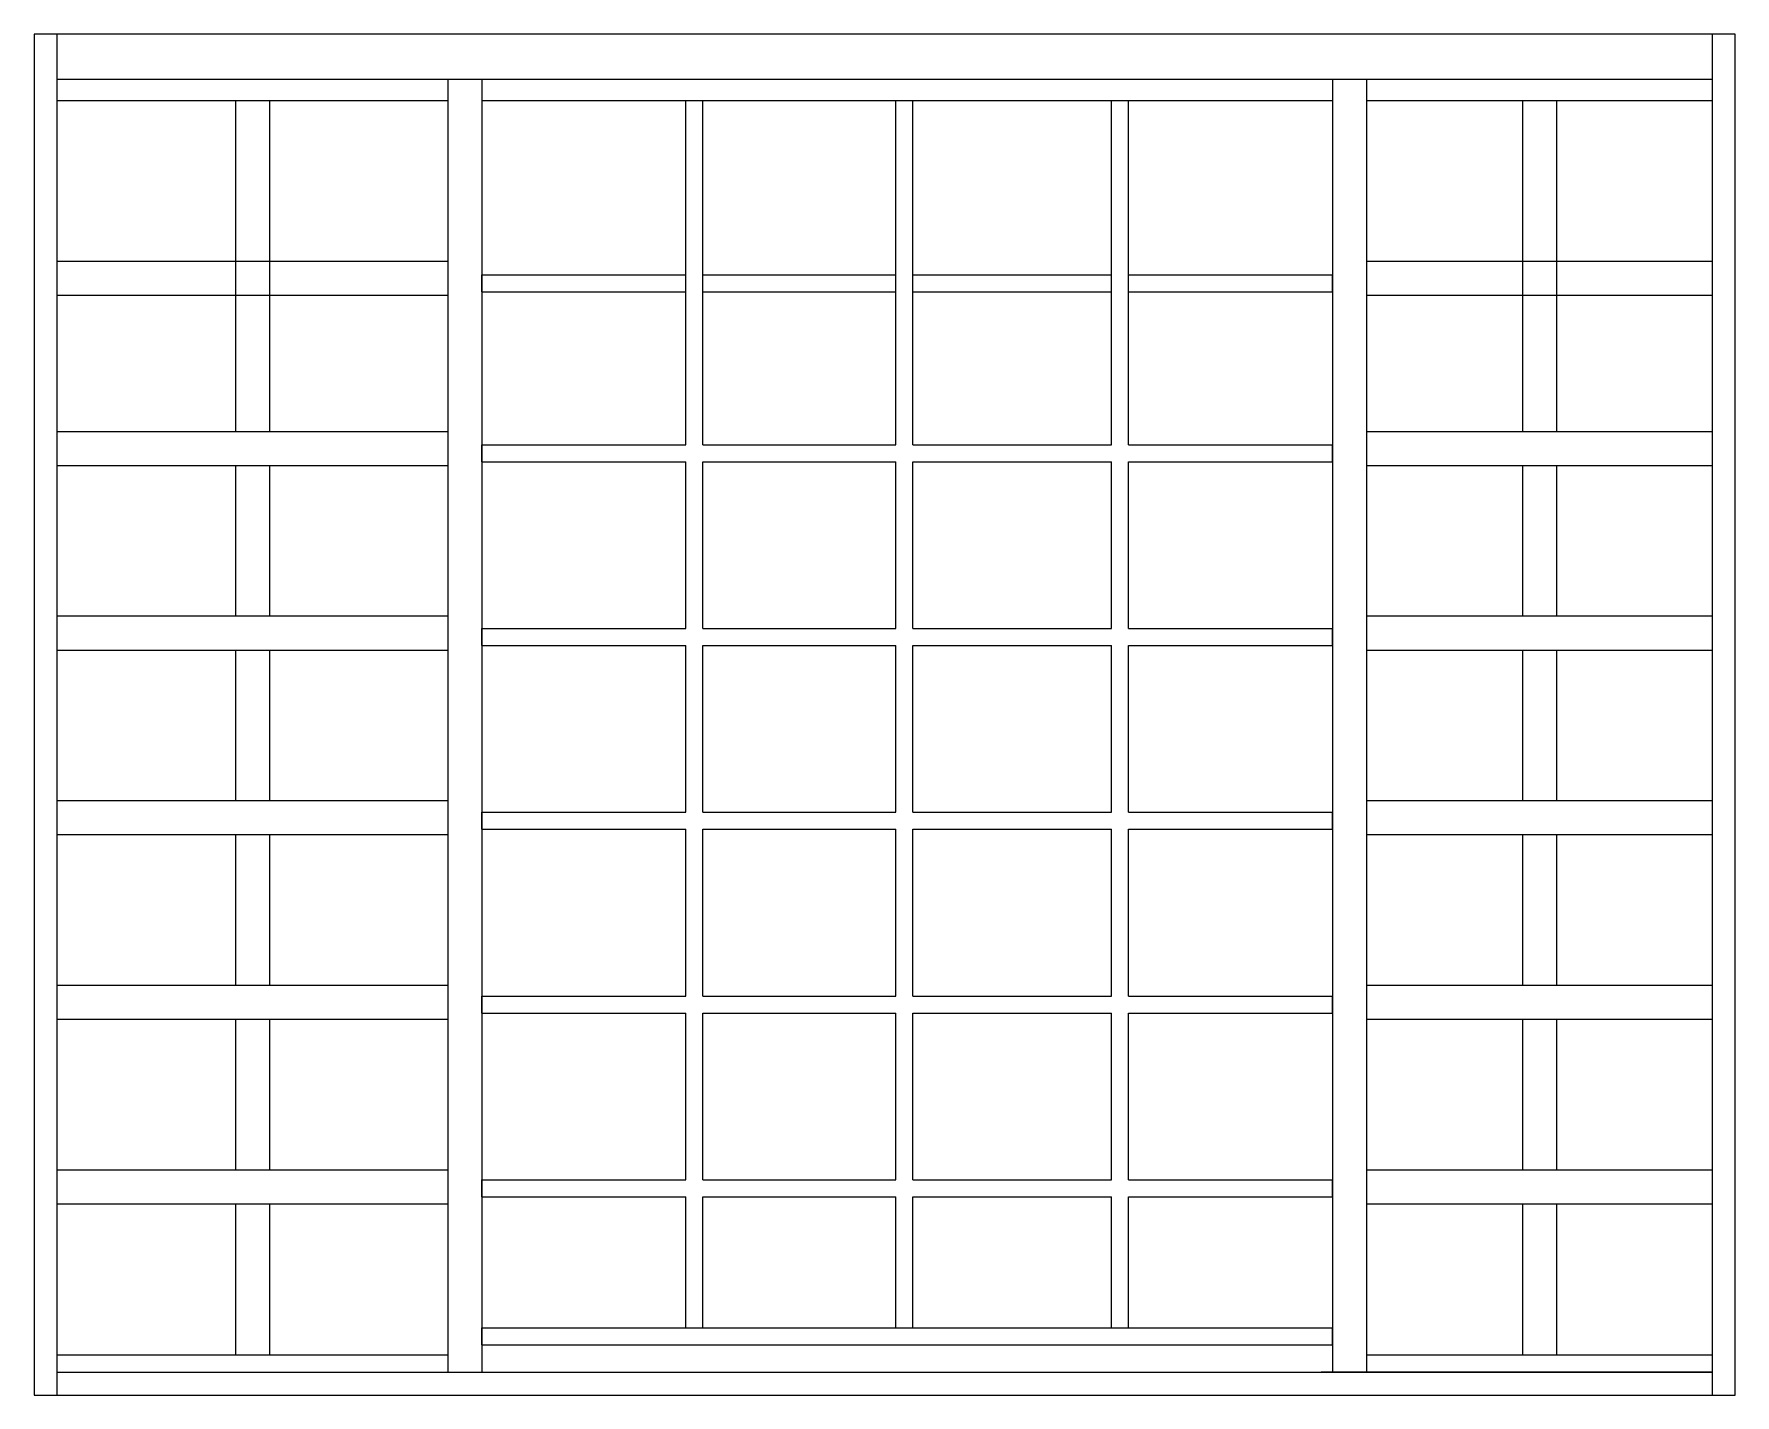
# Model space of a CAD drawing. Header units: millimetres. Extents: x 232.29 to 233.79, y 1289.91 to 1291.11.
import ezdxf

# ---------------------------------------------------------------- set-up
doc = ezdxf.new("R2010")
doc.units = ezdxf.units.MM
doc.header["$LTSCALE"] = 0.5
doc.layers.add('Gravia_Janelas', color=1, linetype='Continuous')

msp = doc.modelspace()

# ---------------------------------------------------------------- linework, layer by layer
at = {"layer": 'Gravia_Janelas', "color": 2}
for p, q in [((232.2875, 1291.1135), (232.2875, 1289.9135)), ((233.7875, 1291.1135), (232.2875, 1291.1135)), ((233.7875, 1289.9135), (233.7875, 1291.1135)), ((232.2875, 1289.9135), (233.7875, 1289.9135))]:
    msp.add_line(p, q, dxfattribs=at)
at = {"layer": 'Gravia_Janelas'}
for p, q in [((232.3075, 1291.1135), (232.3075, 1289.9135)), ((233.7675, 1289.9135), (233.7675, 1291.1135)), ((233.7675, 1291.0735), (232.3075, 1291.0735)), ((233.7675, 1291.0735), (232.3075, 1291.0735)), ((232.6525, 1291.0735), (232.6525, 1289.9335)), ((232.6825, 1291.0735), (232.6825, 1289.9335)), ((233.4325, 1291.0735), (233.4325, 1289.9335)), ((233.4625, 1291.0735), (233.4625, 1289.9335)), ((232.6525, 1291.0546), (232.3075, 1291.0546)), ((232.465, 1291.0546), (232.465, 1290.7629)), ((232.495, 1291.0546), (232.495, 1290.7629)), ((233.4325, 1291.0546), (232.6825, 1291.0546)), ((232.8622, 1290.7513), (232.8622, 1291.0546)), ((232.8772, 1290.7513), (232.8772, 1291.0546)), ((233.0475, 1290.7513), (233.0475, 1291.0546)), ((233.0625, 1290.7513), (233.0625, 1291.0546)), ((233.2377, 1290.7513), (233.2377, 1291.0546)), ((233.2527, 1290.7513), (233.2527, 1291.0546)), ((233.7675, 1291.0546), (233.4625, 1291.0546)), ((233.6, 1291.0546), (233.6, 1290.7629)), ((233.63, 1291.0546), (233.63, 1290.7629)), ((232.6525, 1290.9129), (232.3075, 1290.9129)), ((232.6825, 1290.9013), (232.8622, 1290.9013)), ((232.6825, 1290.8863), (232.6825, 1290.9013)), ((232.8772, 1290.9013), (233.0475, 1290.9013)), ((233.0625, 1290.9013), (233.2377, 1290.9013)), ((233.2527, 1290.9013), (233.4325, 1290.9013)), ((233.4325, 1290.8863), (233.4325, 1290.9013)), ((233.7675, 1290.9129), (233.4625, 1290.9129)), ((232.6825, 1290.8863), (232.8622, 1290.8863)), ((232.8772, 1290.8863), (233.0475, 1290.8863)), ((233.0625, 1290.8863), (233.2377, 1290.8863)), ((233.2527, 1290.8863), (233.4325, 1290.8863)), ((232.6525, 1290.8829), (232.3075, 1290.8829)), ((233.7675, 1290.8829), (233.4625, 1290.8829)), ((232.6525, 1290.7629), (232.3075, 1290.7629)), ((232.6825, 1290.7513), (232.8622, 1290.7513)), ((232.6825, 1290.7363), (232.6825, 1290.7513)), ((232.8772, 1290.7513), (233.0475, 1290.7513)), ((233.0625, 1290.7513), (233.2377, 1290.7513)), ((233.2527, 1290.7513), (233.4325, 1290.7513)), ((233.4325, 1290.7363), (233.4325, 1290.7513)), ((233.7675, 1290.7629), (233.4625, 1290.7629)), ((232.6825, 1290.7363), (232.8622, 1290.7363)), ((232.8622, 1290.5893), (232.8622, 1290.7363)), ((232.8772, 1290.5893), (232.8772, 1290.7363)), ((232.8772, 1290.7363), (233.0475, 1290.7363)), ((233.0475, 1290.5893), (233.0475, 1290.7363)), ((233.0625, 1290.5893), (233.0625, 1290.7363)), ((233.0625, 1290.7363), (233.2377, 1290.7363)), ((233.2377, 1290.5893), (233.2377, 1290.7363)), ((233.2527, 1290.5893), (233.2527, 1290.7363)), ((233.2527, 1290.7363), (233.4325, 1290.7363)), ((232.6525, 1290.7329), (232.3075, 1290.7329)), ((232.465, 1290.7329), (232.465, 1290.6001)), ((232.495, 1290.7329), (232.495, 1290.6001)), ((233.7675, 1290.7329), (233.4625, 1290.7329)), ((233.6, 1290.7329), (233.6, 1290.6001)), ((233.63, 1290.7329), (233.63, 1290.6001)), ((232.6525, 1290.6001), (232.3075, 1290.6001)), ((233.7675, 1290.6001), (233.4625, 1290.6001)), ((232.6825, 1290.5893), (232.8622, 1290.5893)), ((232.6825, 1290.5743), (232.6825, 1290.5893)), ((232.8772, 1290.5893), (233.0475, 1290.5893)), ((233.0625, 1290.5893), (233.2377, 1290.5893)), ((233.2527, 1290.5893), (233.4325, 1290.5893)), ((233.4325, 1290.5743), (233.4325, 1290.5893)), ((232.6525, 1290.5701), (232.3075, 1290.5701)), ((232.465, 1290.5701), (232.465, 1290.4373)), ((232.495, 1290.5701), (232.495, 1290.4373)), ((232.6825, 1290.5743), (232.8622, 1290.5743)), ((232.8622, 1290.4273), (232.8622, 1290.5743)), ((232.8772, 1290.4273), (232.8772, 1290.5743)), ((232.8772, 1290.5743), (233.0475, 1290.5743)), ((233.0475, 1290.4273), (233.0475, 1290.5743)), ((233.0625, 1290.4273), (233.0625, 1290.5743)), ((233.0625, 1290.5743), (233.2377, 1290.5743)), ((233.2377, 1290.4273), (233.2377, 1290.5743)), ((233.2527, 1290.4273), (233.2527, 1290.5743)), ((233.2527, 1290.5743), (233.4325, 1290.5743)), ((233.7675, 1290.5701), (233.4625, 1290.5701)), ((233.6, 1290.5701), (233.6, 1290.4373)), ((233.63, 1290.5701), (233.63, 1290.4373)), ((232.6525, 1290.4373), (232.3075, 1290.4373)), ((233.7675, 1290.4373), (233.4625, 1290.4373)), ((232.6825, 1290.4273), (232.8622, 1290.4273)), ((232.6825, 1290.4123), (232.6825, 1290.4273)), ((232.8772, 1290.4273), (233.0475, 1290.4273)), ((233.0625, 1290.4273), (233.2377, 1290.4273)), ((233.2527, 1290.4273), (233.4325, 1290.4273)), ((233.4325, 1290.4123), (233.4325, 1290.4273)), ((232.6525, 1290.4073), (232.3075, 1290.4073)), ((232.465, 1290.4073), (232.465, 1290.2745)), ((232.495, 1290.4073), (232.495, 1290.2745)), ((232.6825, 1290.4123), (232.8622, 1290.4123)), ((232.8622, 1290.2653), (232.8622, 1290.4123)), ((232.8772, 1290.2653), (232.8772, 1290.4123)), ((232.8772, 1290.4123), (233.0475, 1290.4123)), ((233.0475, 1290.2653), (233.0475, 1290.4123)), ((233.0625, 1290.2653), (233.0625, 1290.4123)), ((233.0625, 1290.4123), (233.2377, 1290.4123)), ((233.2377, 1290.2653), (233.2377, 1290.4123)), ((233.2527, 1290.2653), (233.2527, 1290.4123)), ((233.2527, 1290.4123), (233.4325, 1290.4123)), ((233.7675, 1290.4073), (233.4625, 1290.4073)), ((233.6, 1290.4073), (233.6, 1290.2745)), ((233.63, 1290.4073), (233.63, 1290.2745)), ((232.6525, 1290.2745), (232.3075, 1290.2745)), ((233.7675, 1290.2745), (233.4625, 1290.2745)), ((232.6825, 1290.2653), (232.8622, 1290.2653)), ((232.6825, 1290.2503), (232.6825, 1290.2653)), ((232.8772, 1290.2653), (233.0475, 1290.2653)), ((233.0625, 1290.2653), (233.2377, 1290.2653)), ((233.2527, 1290.2653), (233.4325, 1290.2653)), ((233.4325, 1290.2503), (233.4325, 1290.2653)), ((232.6525, 1290.2445), (232.3075, 1290.2445)), ((232.465, 1290.2445), (232.465, 1290.1117)), ((232.495, 1290.2445), (232.495, 1290.1117)), ((232.6825, 1290.2503), (232.8622, 1290.2503)), ((232.8622, 1290.1033), (232.8622, 1290.2503)), ((232.8772, 1290.1033), (232.8772, 1290.2503)), ((232.8772, 1290.2503), (233.0475, 1290.2503)), ((233.0475, 1290.1033), (233.0475, 1290.2503)), ((233.0625, 1290.1033), (233.0625, 1290.2503)), ((233.0625, 1290.2503), (233.2377, 1290.2503)), ((233.2377, 1290.1033), (233.2377, 1290.2503)), ((233.2527, 1290.1033), (233.2527, 1290.2503)), ((233.2527, 1290.2503), (233.4325, 1290.2503)), ((233.7675, 1290.2445), (233.4625, 1290.2445)), ((233.6, 1290.2445), (233.6, 1290.1117)), ((233.63, 1290.2445), (233.63, 1290.1117)), ((232.6525, 1290.1117), (232.3075, 1290.1117)), ((233.7675, 1290.1117), (233.4625, 1290.1117)), ((232.6825, 1290.1033), (232.8622, 1290.1033)), ((232.6825, 1290.0883), (232.6825, 1290.1033)), ((232.8772, 1290.1033), (233.0475, 1290.1033)), ((233.0625, 1290.1033), (233.2377, 1290.1033)), ((233.2527, 1290.1033), (233.4325, 1290.1033)), ((233.4325, 1290.0883), (233.4325, 1290.1033)), ((232.6525, 1290.0817), (232.3075, 1290.0817)), ((232.465, 1290.0817), (232.465, 1289.9485)), ((232.495, 1290.0817), (232.495, 1289.9485)), ((232.6825, 1290.0883), (232.8622, 1290.0883)), ((232.8622, 1289.9727), (232.8622, 1290.0883)), ((232.8772, 1289.9727), (232.8772, 1290.0883)), ((232.8772, 1290.0883), (233.0475, 1290.0883)), ((233.0475, 1289.9727), (233.0475, 1290.0883)), ((233.0625, 1289.9727), (233.0625, 1290.0883)), ((233.0625, 1290.0883), (233.2377, 1290.0883)), ((233.2377, 1289.9727), (233.2377, 1290.0883)), ((233.2527, 1289.9727), (233.2527, 1290.0883)), ((233.2527, 1290.0883), (233.4325, 1290.0883)), ((233.7675, 1290.0817), (233.4625, 1290.0817)), ((233.6, 1290.0817), (233.6, 1289.9485)), ((233.63, 1290.0817), (233.63, 1289.9485)), ((232.6825, 1289.9727), (233.4325, 1289.9727)), ((232.6825, 1289.9577), (232.6825, 1289.9727)), ((233.4325, 1289.9577), (233.4325, 1289.9727)), ((232.6825, 1289.9577), (233.4325, 1289.9577)), ((232.6525, 1289.9485), (232.3075, 1289.9485)), ((233.7675, 1289.9485), (233.4625, 1289.9485)), ((232.3075, 1289.9335), (233.7675, 1289.9335)), ((233.7675, 1289.9335), (233.4225, 1289.9335))]:
    msp.add_line(p, q, dxfattribs=at)

doc.saveas('drawing.dxf')
